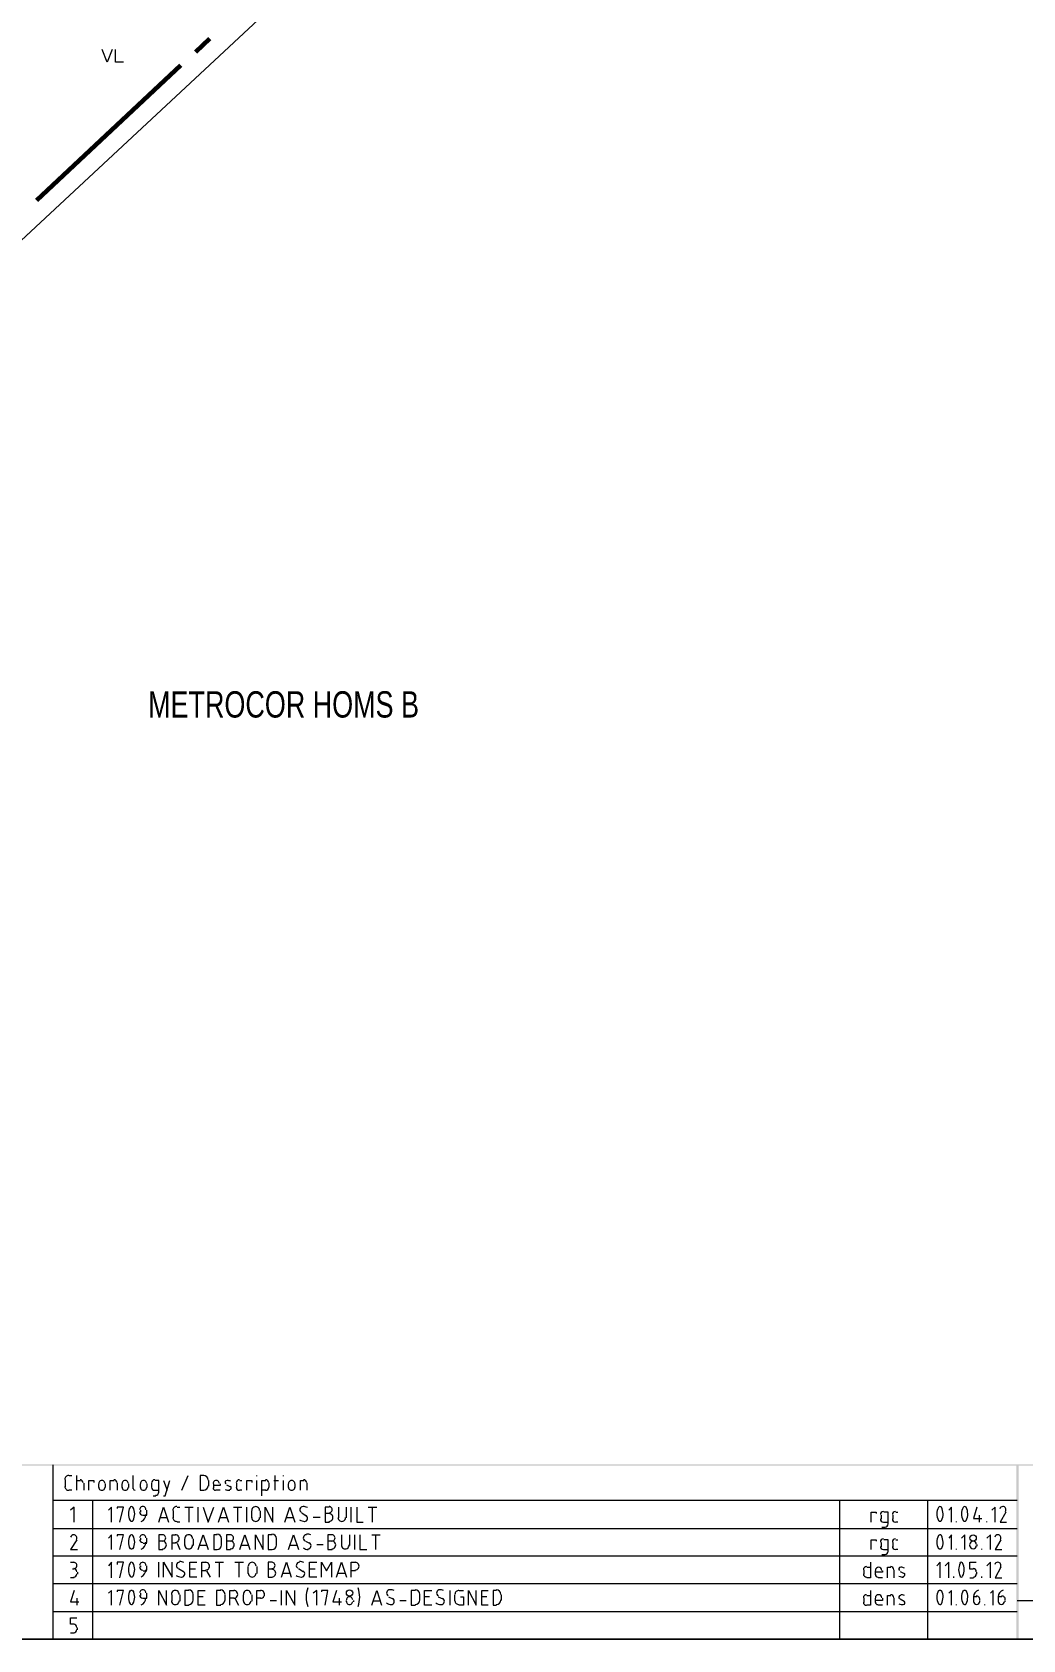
# Model space of a CAD drawing. Header units: millimetres. Extents: x 3.6 to 37.8, y 0.6 to 28.7.
# Drawn here: x 26.3 to 32.15, y 0.56 to 10.06 of the extents above; entities that cross this region are included whole.
import ezdxf

# ---------------------------------------------------------------- set-up
doc = ezdxf.new("R2010")
doc.units = ezdxf.units.MM
for name, color, linetype in [('PDF_0', 7, 'Continuous'), ('PDF_S102$BOUNDARY-NODE', 3, 'Continuous'), ('PDF_Text', 4, 'Continuous')]:
    doc.layers.add(name, color=color, linetype=linetype)
doc.layers.add('PDF_S102$SDU', color=157, linetype='Continuous', true_color=0x396472)
doc.styles.add('PDF Swis721 LtCn BT', font='swisscl.ttf')

msp = doc.modelspace()

# ---------------------------------------------------------------- linework, layer by layer
at = {"layer": 'PDF_0', "lineweight": 0, "const_width": 0.00834}
msp.add_lwpolyline([(37.81912, 0.56017), (37.81912, 28.6618), (3.62095, 28.6618), (3.62095, 0.56017)], close=True, dxfattribs=at)
at = {"layer": 'PDF_0', "lineweight": 9}
for points in [[(24.51265, 7.23217), (28.03213, 10.50979)], [(26.41834, 1.59016), (26.41834, 0.56017)], [(26.51425, 1.52761), (26.53093, 1.52761)], [(26.56012, 1.44004), (26.56012, 1.52761)], [(26.89372, 1.44838), (26.89372, 1.52761)], [(27.18145, 1.44004), (27.21898, 1.52761)], [(27.31072, 1.52761), (27.28987, 1.52761), (27.28987, 1.44004), (27.31072, 1.44004)], [(27.62347, 1.52344), (27.62347, 1.52761)], [(27.73189, 1.44004), (27.73189, 1.52761)], [(27.78193, 1.52344), (27.78193, 1.52761)], [(26.4934, 1.46089), (26.4934, 1.50259)], [(26.53093, 1.44004), (26.51425, 1.44004)], [(26.56012, 1.49842), (26.58097, 1.49842)], [(26.60182, 1.48174), (26.60182, 1.44004)], [(26.63101, 1.44004), (26.63101, 1.49842), (26.6602, 1.49842), (26.6602, 1.48591)], [(26.68939, 1.45672), (26.68939, 1.47757)], [(26.72692, 1.47757), (26.72692, 1.45672)], [(26.75611, 1.44004), (26.75611, 1.49842), (26.78113, 1.49842)], [(26.79781, 1.48174), (26.79781, 1.44004)], [(26.827, 1.45672), (26.827, 1.47757)], [(26.86453, 1.47757), (26.86453, 1.45672)], [(26.93542, 1.45672), (26.93542, 1.47757)], [(26.97295, 1.47757), (26.97295, 1.45672)], [(27.00214, 1.48174), (27.00214, 1.45672)], [(27.04384, 1.42753), (27.04384, 1.49842), (27.02299, 1.49842)], [(27.02299, 1.44004), (27.04384, 1.44004)], [(27.07303, 1.40668), (27.08137, 1.40668), (27.11056, 1.49842)], [(27.07303, 1.49842), (27.09388, 1.44004)], [(27.33991, 1.46506), (27.33991, 1.49842)], [(27.3691, 1.45255), (27.3691, 1.47757)], [(27.40663, 1.47757), (27.40663, 1.46923), (27.3691, 1.46923)], [(27.40663, 1.44004), (27.38161, 1.44004)], [(27.44416, 1.4734), (27.46918, 1.46089)], [(27.50671, 1.45672), (27.50671, 1.48174)], [(27.52339, 1.49842), (27.5359, 1.49842)], [(27.5359, 1.44004), (27.52339, 1.44004)], [(27.56509, 1.44004), (27.56509, 1.49842), (27.59428, 1.49842), (27.59428, 1.48591)], [(27.62347, 1.44004), (27.62347, 1.49842)], [(27.65266, 1.40668), (27.65266, 1.49842), (27.67768, 1.49842)], [(27.67768, 1.44004), (27.65266, 1.44004)], [(27.69436, 1.48174), (27.69436, 1.45672)], [(27.72355, 1.49842), (27.75274, 1.49842)], [(27.78193, 1.44004), (27.78193, 1.49842)], [(27.81112, 1.45672), (27.81112, 1.47757)], [(27.84865, 1.47757), (27.84865, 1.45672)], [(27.88201, 1.44004), (27.88201, 1.49842), (27.90286, 1.49842)], [(27.91954, 1.48174), (27.91954, 1.44004)], [(26.54344, 1.25239), (26.54344, 1.33996), (26.52259, 1.32328)], [(26.76445, 1.25239), (26.76445, 1.33996), (26.74777, 1.32328)], [(26.81449, 1.25239), (26.83534, 1.33996), (26.79781, 1.33996), (26.79781, 1.33162)], [(27.01048, 1.40668), (27.02716, 1.40668)], [(27.04384, 1.25239), (27.07303, 1.33996), (27.10222, 1.25239)], [(27.15226, 1.33996), (27.16894, 1.33996)], [(27.19813, 1.33996), (27.24817, 1.33996)], [(27.22315, 1.25239), (27.22315, 1.33996)], [(27.27736, 1.25239), (27.27736, 1.33996)], [(27.30655, 1.33996), (27.33574, 1.25239), (27.3691, 1.33996)], [(27.39829, 1.25239), (27.42748, 1.33996), (27.45667, 1.25239)], [(27.48586, 1.33996), (27.5359, 1.33996)], [(27.51088, 1.25239), (27.51088, 1.33996)], [(27.56509, 1.25239), (27.56509, 1.33996)], [(27.67351, 1.25239), (27.67351, 1.33996), (27.71938, 1.25239), (27.71938, 1.33996)], [(27.79027, 1.25239), (27.81946, 1.33996), (27.84865, 1.25239)], [(28.05298, 1.33996), (28.02796, 1.33996), (28.02796, 1.25239), (28.05298, 1.25239)], [(28.10719, 1.33996), (28.10719, 1.27741)], [(28.15306, 1.27741), (28.15306, 1.33996)], [(28.18225, 1.25239), (28.18225, 1.33996)], [(28.21561, 1.33996), (28.21561, 1.25239), (28.25314, 1.25239)], [(28.28233, 1.33996), (28.33237, 1.33996)], [(28.30735, 1.25239), (28.30735, 1.33996)], [(31.73092, 1.25239), (31.73092, 1.33996), (31.71424, 1.32328)], [(31.88104, 1.33996), (31.86019, 1.27324), (31.91023, 1.27324)], [(31.98946, 1.25239), (31.98946, 1.33996), (31.96861, 1.32328)], [(26.93542, 1.32328), (26.93542, 1.31077)], [(26.9521, 1.29409), (26.97295, 1.29409), (26.97295, 1.32328)], [(27.09388, 1.27741), (27.05218, 1.27741)], [(27.13141, 1.27741), (27.13141, 1.31911)], [(27.16894, 1.25239), (27.15226, 1.25239)], [(27.44833, 1.27741), (27.40663, 1.27741)], [(27.59428, 1.27741), (27.59428, 1.31911)], [(27.64432, 1.31911), (27.64432, 1.27741)], [(27.84031, 1.27741), (27.79861, 1.27741)], [(27.89035, 1.3066), (27.91537, 1.28992)], [(27.95707, 1.28158), (27.99877, 1.28158)], [(28.05298, 1.30243), (28.02796, 1.30243)], [(31.25554, 1.25239), (31.25554, 1.31077), (31.28473, 1.31077), (31.28473, 1.30243)], [(31.31392, 1.29409), (31.31392, 1.26907)], [(31.35562, 1.23988), (31.35562, 1.31077), (31.3306, 1.31077)], [(31.3306, 1.25239), (31.35562, 1.25239)], [(31.38481, 1.26907), (31.38481, 1.29409)], [(31.40149, 1.31077), (31.414, 1.31077)], [(31.414, 1.25239), (31.40149, 1.25239)], [(31.76011, 1.25239), (31.76011, 1.25656)], [(31.89355, 1.29409), (31.89355, 1.25239)], [(31.93942, 1.25239), (31.93942, 1.25656)], [(32.05201, 1.31077), (32.01865, 1.25239), (32.05618, 1.25239)], [(26.56012, 1.14814), (26.52259, 1.08976), (26.56429, 1.08976)], [(26.76445, 1.08976), (26.76445, 1.17733), (26.74777, 1.15648)], [(26.81449, 1.08976), (26.83534, 1.17733), (26.79781, 1.17733), (26.79781, 1.16899)], [(26.93542, 1.15648), (26.93542, 1.14814)], [(26.97295, 1.13146), (26.97295, 1.15648)], [(27.06886, 1.17733), (27.04384, 1.17733), (27.04384, 1.08976), (27.06886, 1.08976)], [(27.12307, 1.08976), (27.12307, 1.17733), (27.14392, 1.17733)], [(27.19813, 1.11478), (27.19813, 1.15231)], [(27.24817, 1.15231), (27.24817, 1.11478)], [(27.27736, 1.08976), (27.30655, 1.17733), (27.33574, 1.08976)], [(27.38995, 1.17733), (27.3691, 1.17733), (27.3691, 1.08976), (27.38995, 1.08976)], [(27.41497, 1.11478), (27.41497, 1.15231)], [(27.46918, 1.17733), (27.44416, 1.17733), (27.44416, 1.08976), (27.46918, 1.08976)], [(27.52339, 1.08976), (27.55258, 1.17733), (27.58177, 1.08976)], [(27.61513, 1.08976), (27.61513, 1.17733), (27.661, 1.08976), (27.661, 1.17733)], [(27.71521, 1.17733), (27.69019, 1.17733), (27.69019, 1.08976), (27.71521, 1.08976)], [(27.74023, 1.11478), (27.74023, 1.15231)], [(27.81112, 1.08976), (27.84031, 1.17733), (27.8695, 1.08976)], [(28.06966, 1.17733), (28.04464, 1.17733), (28.04464, 1.08976), (28.06966, 1.08976)], [(28.12387, 1.17733), (28.12387, 1.11478)], [(28.17391, 1.11478), (28.17391, 1.17733)], [(28.2031, 1.08976), (28.2031, 1.17733)], [(28.23229, 1.17733), (28.23229, 1.08976), (28.27399, 1.08976)], [(28.30318, 1.17733), (28.35322, 1.17733)], [(28.3282, 1.08976), (28.3282, 1.17733)], [(31.25554, 1.08976), (31.25554, 1.14814), (31.28473, 1.14814), (31.28473, 1.1398)], [(31.31809, 1.2232), (31.33894, 1.2232)], [(31.35562, 1.07725), (31.35562, 1.14814), (31.3306, 1.14814)], [(31.40149, 1.14814), (31.414, 1.14814)], [(31.73092, 1.08976), (31.73092, 1.17733), (31.71424, 1.15648)], [(31.81015, 1.08976), (31.81015, 1.17733), (31.7893, 1.15648)], [(31.96027, 1.08976), (31.96027, 1.17733), (31.93942, 1.15648)], [(32.02282, 1.14814), (31.98946, 1.08976), (32.02699, 1.08976)], [(26.9521, 1.12729), (26.97295, 1.12729)], [(27.06886, 1.1398), (27.04384, 1.1398)], [(27.14392, 1.12729), (27.12307, 1.12729)], [(27.15226, 1.12729), (27.16894, 1.08976)], [(27.3274, 1.11478), (27.2857, 1.11478)], [(27.46918, 1.1398), (27.44416, 1.1398)], [(27.57343, 1.11478), (27.53173, 1.11478)], [(27.86116, 1.11478), (27.81946, 1.11478)], [(27.9112, 1.1398), (27.93622, 1.12729)], [(27.97792, 1.11895), (28.01545, 1.11895)], [(28.06966, 1.1398), (28.04464, 1.1398)], [(31.31392, 1.13146), (31.31392, 1.10644)], [(31.31809, 1.06057), (31.33894, 1.06057)], [(31.3306, 1.08976), (31.35562, 1.08976)], [(31.38481, 1.10644), (31.38481, 1.13146)], [(31.414, 1.08976), (31.40149, 1.08976)], [(31.76011, 1.08976), (31.76011, 1.09393)], [(31.83934, 1.11061), (31.83934, 1.11895)], [(31.88104, 1.11895), (31.88104, 1.11061)], [(31.91023, 1.08976), (31.91023, 1.09393)], [(26.52259, 1.0147), (26.54344, 1.0147)], [(26.54344, 0.973), (26.5351, 0.973)], [(26.56429, 0.95632), (26.56429, 0.94381)], [(26.76445, 0.92296), (26.76445, 1.0147), (26.74777, 0.99385)], [(26.81449, 0.92296), (26.83534, 1.0147), (26.79781, 1.0147), (26.79781, 1.00219)], [(26.93542, 0.99385), (26.93542, 0.98551)], [(26.9521, 0.96466), (26.97295, 0.96466)], [(26.97295, 0.96883), (26.97295, 0.99385)], [(27.04384, 0.92713), (27.04384, 1.0147)], [(27.07303, 0.92713), (27.07303, 1.0147), (27.12307, 0.92713), (27.12307, 1.0147)], [(27.1606, 0.97717), (27.18979, 0.96049)], [(27.26902, 0.92713), (27.22732, 0.92713), (27.22732, 1.0147), (27.26902, 1.0147)], [(27.26068, 0.973), (27.22732, 0.973)], [(27.29821, 0.92713), (27.29821, 1.0147), (27.32323, 1.0147)], [(27.32323, 0.96466), (27.29821, 0.96466)], [(27.3274, 0.96466), (27.34825, 0.92713)], [(27.37744, 1.0147), (27.42748, 1.0147)], [(27.40246, 0.92713), (27.40246, 1.0147)], [(27.4942, 1.0147), (27.54424, 1.0147)], [(27.51922, 0.92713), (27.51922, 1.0147)], [(27.57343, 0.94798), (27.57343, 0.98968)], [(27.62347, 0.98968), (27.62347, 0.94798)], [(27.71521, 1.0147), (27.69019, 1.0147), (27.69019, 0.92713), (27.71521, 0.92713)], [(27.71521, 0.973), (27.69019, 0.973)], [(27.76942, 0.92713), (27.79861, 1.0147), (27.8278, 0.92713)], [(27.8695, 0.97717), (27.89869, 0.96049)], [(27.97792, 0.92713), (27.93622, 0.92713), (27.93622, 1.0147), (27.97792, 1.0147)], [(27.96958, 0.973), (27.93622, 0.973)], [(28.00711, 0.92713), (28.00711, 1.0147), (28.0363, 0.96466), (28.06549, 1.0147), (28.06549, 0.92713)], [(28.09468, 0.92713), (28.12387, 1.0147), (28.15306, 0.92713)], [(28.18225, 0.92713), (28.18225, 1.0147), (28.20727, 1.0147)], [(28.20727, 0.96466), (28.18225, 0.96466)], [(31.21384, 0.94381), (31.21384, 0.96883)], [(31.25137, 1.0147), (31.25137, 0.92296), (31.23052, 0.92296)], [(31.23052, 0.98551), (31.25137, 0.98551)], [(31.28056, 0.93964), (31.28056, 0.96466)], [(31.32226, 0.96466), (31.32226, 0.95632), (31.28056, 0.95632)], [(31.35145, 0.92296), (31.35145, 0.98551), (31.3723, 0.98551)], [(31.38898, 0.96883), (31.38898, 0.92296)], [(31.42651, 0.96049), (31.45153, 0.94798)], [(31.6642, 0.92296), (31.6642, 1.0147), (31.64335, 0.99385)], [(31.71424, 0.92296), (31.71424, 1.0147), (31.69339, 0.99385)], [(31.86019, 0.973), (31.83934, 0.973), (31.83934, 1.0147), (31.87687, 1.0147)], [(31.88104, 0.94381), (31.88104, 0.95632)], [(31.96027, 0.92296), (31.96027, 1.0147), (31.93942, 0.99385)], [(32.02282, 0.98551), (31.98946, 0.92296), (32.02699, 0.92296)], [(26.54344, 0.92296), (26.52259, 0.92296)], [(27.81946, 0.94798), (27.77776, 0.94798)], [(28.14472, 0.94798), (28.10302, 0.94798)], [(31.32226, 0.92296), (31.29724, 0.92296)], [(31.74343, 0.92296), (31.74343, 0.9313)], [(31.83934, 0.92296), (31.86019, 0.92296)], [(31.91023, 0.92296), (31.91023, 0.9313)], [(26.54344, 0.8479), (26.52259, 0.78118), (26.57263, 0.78118)], [(26.56012, 0.80203), (26.56012, 0.76033)], [(26.76445, 0.76033), (26.76445, 0.8479), (26.74777, 0.83122)], [(26.81449, 0.76033), (26.83534, 0.8479), (26.79781, 0.8479), (26.79781, 0.83956)], [(26.93542, 0.83122), (26.93542, 0.81871)], [(26.9521, 0.80203), (26.97295, 0.80203), (26.97295, 0.83122)], [(27.04384, 0.76033), (27.04384, 0.8479), (27.08971, 0.76033), (27.08971, 0.8479)], [(27.12307, 0.78535), (27.12307, 0.82288)], [(27.16894, 0.82288), (27.16894, 0.78535)], [(27.22315, 0.8479), (27.19813, 0.8479), (27.19813, 0.76033), (27.22315, 0.76033)], [(27.24817, 0.78952), (27.24817, 0.82288)], [(27.31906, 0.76033), (27.27736, 0.76033), (27.27736, 0.8479), (27.31906, 0.8479)], [(27.30655, 0.81037), (27.27736, 0.81037)], [(27.4108, 0.8479), (27.38578, 0.8479), (27.38578, 0.76033), (27.4108, 0.76033)], [(27.43582, 0.78952), (27.43582, 0.82288)], [(27.46501, 0.76033), (27.46501, 0.8479), (27.49003, 0.8479)], [(27.49003, 0.80203), (27.46501, 0.80203)], [(27.4942, 0.80203), (27.51505, 0.76033)], [(27.54424, 0.78535), (27.54424, 0.82288)], [(27.59428, 0.82288), (27.59428, 0.78535)], [(27.62347, 0.76033), (27.62347, 0.8479), (27.64849, 0.8479)], [(27.64849, 0.80203), (27.62347, 0.80203)], [(27.7027, 0.78952), (27.74023, 0.78952)], [(27.76942, 0.76033), (27.76942, 0.8479)], [(27.79861, 0.76033), (27.79861, 0.8479), (27.84865, 0.76033), (27.84865, 0.8479)], [(27.97792, 0.76033), (27.97792, 0.8479), (27.95707, 0.83122)], [(28.02796, 0.76033), (28.04464, 0.8479), (28.00711, 0.8479), (28.00711, 0.83956)], [(28.09468, 0.8479), (28.07383, 0.78118), (28.12387, 0.78118)], [(28.11136, 0.80203), (28.11136, 0.76033)], [(28.15306, 0.78118), (28.15306, 0.78952)], [(28.19476, 0.78952), (28.19476, 0.78118)], [(28.30318, 0.76033), (28.33237, 0.8479), (28.36156, 0.76033)], [(28.35322, 0.78535), (28.31152, 0.78535)], [(28.40326, 0.81037), (28.42828, 0.79786)], [(28.46998, 0.78952), (28.50751, 0.78952)], [(28.56172, 0.8479), (28.5367, 0.8479), (28.5367, 0.76033), (28.56172, 0.76033)], [(28.58674, 0.78952), (28.58674, 0.82288)], [(28.65763, 0.76033), (28.61593, 0.76033), (28.61593, 0.8479), (28.65763, 0.8479)], [(28.64512, 0.81037), (28.61593, 0.81037)], [(28.69516, 0.81037), (28.72435, 0.79786)], [(28.76605, 0.76033), (28.76605, 0.8479)], [(28.79524, 0.78535), (28.79524, 0.82288)], [(28.82026, 0.8479), (28.84528, 0.8479)], [(28.8286, 0.81037), (28.84528, 0.81037), (28.84528, 0.76033), (28.82026, 0.76033)], [(28.87447, 0.76033), (28.87447, 0.8479), (28.92034, 0.76033), (28.92034, 0.8479)], [(28.99123, 0.76033), (28.9537, 0.76033), (28.9537, 0.8479), (28.99123, 0.8479)], [(28.98289, 0.81037), (28.9537, 0.81037)], [(29.04127, 0.8479), (29.02042, 0.8479), (29.02042, 0.76033), (29.04127, 0.76033)], [(29.07046, 0.78952), (29.07046, 0.82288)], [(31.21384, 0.77701), (31.21384, 0.80203)], [(31.25137, 0.8479), (31.25137, 0.76033), (31.23052, 0.76033)], [(31.23052, 0.81871), (31.25137, 0.81871)], [(31.28056, 0.77701), (31.28056, 0.80203)], [(31.32226, 0.80203), (31.32226, 0.78952), (31.28056, 0.78952)], [(31.35145, 0.76033), (31.35145, 0.81871), (31.3723, 0.81871)], [(31.38898, 0.80203), (31.38898, 0.76033)], [(31.42651, 0.79786), (31.45153, 0.78535)], [(31.73092, 0.76033), (31.73092, 0.8479), (31.71424, 0.83122)], [(31.76011, 0.76033), (31.76011, 0.7645)], [(31.88104, 0.81037), (31.86019, 0.81037), (31.86019, 0.78118)], [(31.89772, 0.78118), (31.89772, 0.78952)], [(31.92691, 0.76033), (31.92691, 0.7645)], [(31.97695, 0.76033), (31.97695, 0.8479), (31.96027, 0.83122)], [(32.02699, 0.81037), (32.00614, 0.81037), (32.00614, 0.78118)], [(32.04784, 0.78118), (32.04784, 0.78952)], [(26.54344, 0.64774), (26.52259, 0.64774), (26.52259, 0.68527), (26.56012, 0.68527)], [(31.32226, 0.76033), (31.29724, 0.76033)], [(26.52259, 0.5977), (26.54344, 0.5977)], [(26.56429, 0.61438), (26.56429, 0.62689)]]:
    msp.add_lwpolyline(points, dxfattribs=at)
for points in [[(27.47018, 1.49348, 0.0944745), (27.44808, 1.49839, 0.7874404), (27.44102, 1.47897)], [(27.9225, 1.33907, 0.0944733), (27.89722, 1.34413, 0.7874153), (27.88812, 1.30863)], [(32.04916, 1.31542, 0.5905437), (32.03342, 1.34413, 0.3385617), (32.01518, 1.33045)], [(26.55727, 1.14862, 0.5905159), (26.54153, 1.17733, 0.3385788), (26.52329, 1.16365)], [(26.89235, 1.09501, 0.2519678), (26.89167, 1.17311, 0.5039496), (26.87424, 1.17208, 0.251967), (26.87424, 1.09501)], [(27.06677, 1.09393, 1.0000044), (27.06677, 1.1398, 1.0000096), (27.06677, 1.17733)], [(27.46709, 1.09393, 1.0000044), (27.46709, 1.1398, 1.0000096), (27.46709, 1.17733)], [(28.06757, 1.09393, 1.0000044), (28.06757, 1.1398, 1.0000096), (28.06757, 1.17733)], [(31.67117, 1.09501, 0.2519581), (31.67049, 1.17311, 0.5039763), (31.65306, 1.17208, 0.2519572), (31.65306, 1.09501)], [(32.01997, 1.14862, 0.5905437), (32.00423, 1.17733, 0.3385617), (31.98599, 1.16365)], [(26.56012, 0.95841, 0.4142192), (26.54135, 0.97717, 1.0000096), (26.54135, 1.0147)], [(31.45253, 0.98057, 0.0944758), (31.43043, 0.98548, 0.7874291), (31.42337, 0.96606)], [(31.77884, 0.93135, 0.5039763), (31.79627, 0.93238, 0.2519583), (31.79559, 1.01048, 0.5039763), (31.77884, 1.01048)], [(32.01997, 0.98599, 0.5905451), (32.00423, 1.0147, 0.3385624), (31.98599, 1.00102)], [(26.87424, 0.84682, 0.2519671), (26.87424, 0.76975, 0.5039496), (26.89167, 0.76872, 0.2519679), (26.89235, 0.84682)], [(28.43541, 0.84701, 0.0944709), (28.41013, 0.85207, 0.7874122), (28.40103, 0.81657)], [(31.41975, 0.76952, 0.1417267), (31.44537, 0.7645, 0.7874161), (31.44994, 0.78425)], [(31.65306, 0.84682, 0.2519574), (31.65306, 0.76975, 0.5039763), (31.67049, 0.76872, 0.2519582), (31.67117, 0.84682)], [(31.79901, 0.84682, 0.2519574), (31.79901, 0.76975, 0.5039763), (31.81644, 0.76872, 0.2519582), (31.81712, 0.84682)]]:
    msp.add_lwpolyline(points, format="xyb", dxfattribs=at)
at = {"layer": 'PDF_0', "color": 8, "lineweight": 0, "true_color": 0x7f7f7f}
for points in [[(26.41834, 1.38166), (32.11873, 1.38166)], [(26.65186, 1.38166), (26.65186, 0.56017)], [(31.06789, 1.38166), (31.06789, 0.56017)], [(31.58914, 1.38166), (31.58914, 0.56017)], [(26.41834, 1.21486), (32.11873, 1.21486)], [(26.41834, 1.05223), (32.11873, 1.05223)], [(26.41834, 0.8896), (32.11873, 0.8896)], [(32.11873, 0.78952), (37.81912, 0.78952)], [(26.41834, 0.7228), (32.11873, 0.7228)]]:
    msp.add_lwpolyline(points, dxfattribs=at)
at = {"layer": 'PDF_0', "lineweight": 9}
for points in [[(26.89235, 1.26181, 0.2519678), (26.89167, 1.33991, 0.5039496), (26.87424, 1.33888, 0.251967), (26.87424, 1.26181, 0.5039496)], [(31.67117, 1.26181, 0.2519581), (31.67049, 1.33991, 0.5039763), (31.65306, 1.33888, 0.2519572), (31.65306, 1.26181, 0.5039763)], [(31.81712, 1.26181, 0.2519581), (31.81644, 1.33991, 0.5039763), (31.79901, 1.33888, 0.2519572), (31.79901, 1.26181, 0.5039763)], [(26.89235, 0.93238, 0.2519681), (26.89167, 1.01048, 0.5039496), (26.87424, 1.00945, 0.2519673), (26.87424, 0.93238, 0.5039496)]]:
    msp.add_lwpolyline(points, format="xyb", close=True, dxfattribs=at)
for centre, radius in [((31.8581, 1.15856), 0.01877), ((28.17183, 0.83331), 0.01876)]:
    msp.add_circle(centre, radius, dxfattribs=at)
for centre, radius, start, end in [((26.51216, 1.50468), 0.02293, 89.999748, 180.000252), ((27.30863, 1.5005), 0.02711, 0.000123, 89.999877), ((26.51216, 1.46297), 0.02293, 179.999748, 270.000252), ((26.57889, 1.48383), 0.01876, 359.999452, 90.000548), ((26.70816, 1.47966), 0.01876, 359.999452, 180.000548), ((26.70815, 1.4588), 0.01876, 179.999452, 0.000548), ((26.77905, 1.48383), 0.01876, 359.999452, 90.000548), ((26.84577, 1.47966), 0.01876, 359.999452, 180.000548), ((26.84576, 1.4588), 0.01876, 179.999452, 0.000548), ((26.90415, 1.45047), 0.01043, 180.001375, 269.998625), ((26.95419, 1.47966), 0.01876, 359.999452, 180.000548), ((26.95418, 1.4588), 0.01876, 179.999452, 0.000548), ((27.0209, 1.48383), 0.01876, 89.999452, 180.000548), ((27.0209, 1.4588), 0.01876, 179.999452, 270.000548), ((27.02508, 1.42961), 0.01876, 269.999452, 0.000548), ((27.30863, 1.46715), 0.02711, 270.000123, 359.999877), ((27.3837, 1.47966), 0.01876, 359.999452, 180.000548), ((27.37952, 1.45463), 0.01459, 179.998776, 270.001224), ((27.45875, 1.488), 0.04796, 243.562023, 275.827883), ((27.46292, 1.45464), 0.01043, 270.526711, 63.392258), ((27.5213, 1.48383), 0.01876, 89.999452, 180.000548), ((27.5213, 1.4588), 0.01876, 179.999452, 270.000548), ((27.6756, 1.48383), 0.01876, 359.999452, 90.000548), ((27.6756, 1.4588), 0.01876, 269.999452, 0.000548), ((27.82989, 1.47966), 0.01876, 359.999452, 180.000548), ((27.82988, 1.4588), 0.01876, 179.999452, 0.000548), ((27.90078, 1.48383), 0.01876, 359.999452, 90.000548), ((26.95002, 1.32537), 0.01876, 359.999452, 180.000548), ((27.15017, 1.3212), 0.02293, 89.999748, 180.000252), ((27.61722, 1.3212), 0.02293, 359.999748, 180.000252), ((28.0509, 1.32536), 0.01876, 269.999452, 90.000548), ((26.95001, 1.31285), 0.01876, 179.999452, 270.000548), ((26.92499, 1.29618), 0.04379, 289.001744, 359.999749), ((27.15017, 1.27949), 0.02293, 179.999748, 270.000252), ((27.61721, 1.27949), 0.02293, 179.999748, 0.000252), ((27.90911, 1.31285), 0.05629, 235.430281, 267.698759), ((27.90495, 1.27532), 0.01876, 270.241734, 63.111474), ((28.0509, 1.27949), 0.02293, 269.999748, 90.000252), ((28.12595, 1.27949), 0.02293, 179.999748, 0.000252), ((31.32852, 1.29617), 0.01877, 90.00043, 179.99957), ((31.32852, 1.27116), 0.01877, 180.00043, 269.99957), ((31.33685, 1.24197), 0.01877, 270.00043, 359.99957), ((31.39941, 1.29617), 0.01877, 90.00043, 179.99957), ((31.39941, 1.27116), 0.01877, 180.00043, 269.99957), ((26.95002, 1.15857), 0.01876, 359.999452, 180.000548), ((26.95001, 1.15022), 0.01876, 179.999452, 270.000548), ((27.14184, 1.15439), 0.02293, 269.999748, 90.000252), ((27.22107, 1.1544), 0.02293, 359.999748, 180.000252), ((27.38786, 1.15439), 0.02711, 0.000123, 89.999877), ((27.71312, 1.15439), 0.02711, 0.000123, 89.999877), ((27.91745, 1.15857), 0.01876, 90.241734, 243.111474), ((27.91745, 1.11269), 0.06881, 67.895902, 89.483506), ((31.32852, 1.13354), 0.01877, 90.00043, 179.99957), ((31.39941, 1.13354), 0.01877, 90.00043, 179.99957), ((26.88329, 1.10436), 0.01043, 216.508399, 323.491601), ((26.92499, 1.13355), 0.04379, 289.001744, 359.999749), ((27.22106, 1.11686), 0.02293, 179.999748, 0.000252), ((27.38786, 1.11687), 0.02711, 270.000123, 359.999877), ((27.71312, 1.11687), 0.02711, 270.000123, 359.999877), ((27.92996, 1.14605), 0.05629, 235.430281, 267.698759), ((27.9258, 1.11269), 0.01876, 270.241734, 63.111474), ((28.1468, 1.11686), 0.02293, 179.999748, 0.000252), ((31.32852, 1.10853), 0.01877, 180.00043, 269.99957), ((31.33685, 1.07934), 0.01877, 270.00043, 359.99957), ((31.39941, 1.10853), 0.01877, 180.00043, 269.99957), ((31.66211, 1.10435), 0.01042, 216.505959, 323.494041), ((31.8581, 1.12103), 0.01877, 0.00043, 179.99957), ((31.85811, 1.1127), 0.01877, 180.00043, 359.99957), ((26.95002, 0.99594), 0.01876, 359.999452, 180.000548), ((26.95001, 0.98759), 0.01876, 179.999452, 270.000548), ((26.92499, 0.97092), 0.04379, 289.001781, 359.999712), ((27.16685, 0.99593), 0.01877, 90.24207, 243.111373), ((27.16685, 0.95006), 0.06881, 67.89626, 89.48333), ((27.17937, 0.9459), 0.01877, 270.24207, 63.111373), ((27.32115, 0.99176), 0.02293, 269.999748, 90.000252), ((27.59637, 0.99177), 0.02293, 359.999748, 180.000252), ((27.71313, 0.99593), 0.01876, 269.999452, 90.000548), ((27.71313, 0.95006), 0.02293, 269.999748, 90.000252), ((27.87575, 0.99593), 0.01877, 90.24207, 243.111373), ((27.87575, 0.95006), 0.06881, 67.89626, 89.48333), ((27.88827, 0.9459), 0.01877, 270.24207, 63.111373), ((28.20519, 0.99176), 0.02293, 269.999748, 90.000252), ((31.22844, 0.97091), 0.01877, 90.00043, 179.99957), ((31.29932, 0.96674), 0.01877, 0.00043, 179.99957), ((31.37021, 0.97091), 0.01877, 0.00043, 89.99957), ((31.44527, 0.94173), 0.01043, 270.526518, 63.396379), ((31.85394, 0.97092), 0.08132, 151.71649, 208.28351), ((31.8581, 0.9584), 0.01877, 0.00043, 89.99957), ((26.54136, 0.94589), 0.01876, 269.999452, 0.000548), ((27.17936, 0.98342), 0.05629, 235.430109, 267.698786), ((27.59636, 0.95006), 0.02293, 179.999748, 0.000252), ((27.88826, 0.98342), 0.05629, 235.430109, 267.698786), ((28.07175, 0.80828), 0.15638, 159.472923, 200.527077), ((28.07591, 0.80828), 0.15638, 339.472923, 20.527077), ((31.22844, 0.9459), 0.01877, 180.00043, 269.99957), ((31.29516, 0.94173), 0.0146, 180.000139, 269.999861), ((31.44111, 0.97509), 0.04796, 243.561604, 275.828335), ((31.8581, 0.9459), 0.01877, 270.00043, 359.99957), ((26.8833, 0.83747), 0.01043, 36.508399, 143.491601), ((26.95002, 0.83331), 0.01876, 359.999452, 180.000548), ((26.95001, 0.82079), 0.01876, 179.999452, 270.000548), ((26.92499, 0.80412), 0.04379, 289.001744, 359.999749), ((27.14184, 0.82497), 0.02293, 359.999748, 180.000252), ((27.14183, 0.78743), 0.02293, 179.999748, 0.000252), ((27.22106, 0.82496), 0.02711, 0.000066, 89.999934), ((27.22106, 0.79161), 0.02711, 270.000066, 359.999934), ((27.40871, 0.82496), 0.02711, 0.000066, 89.999934), ((27.40871, 0.79161), 0.02711, 270.000066, 359.999934), ((27.48795, 0.82496), 0.02293, 269.999748, 90.000252), ((27.56718, 0.82497), 0.02293, 359.999748, 180.000252), ((27.56717, 0.78743), 0.02293, 179.999748, 0.000252), ((27.64641, 0.82496), 0.02293, 269.999748, 90.000252), ((28.17183, 0.79161), 0.01876, 359.999452, 180.000548), ((28.17182, 0.78326), 0.01876, 179.999452, 0.000548), ((28.42202, 0.82079), 0.05629, 235.430388, 267.698652), ((28.41786, 0.78327), 0.01877, 270.24207, 63.111373), ((28.55963, 0.82496), 0.02711, 0.000066, 89.999934), ((28.55963, 0.79161), 0.02711, 270.000066, 359.999934), ((28.71392, 0.82079), 0.05629, 235.430388, 267.698652), ((28.70558, 0.8333), 0.01877, 90.24207, 243.111373), ((28.70141, 0.78326), 0.06881, 67.89626, 89.48333), ((28.71393, 0.78327), 0.01877, 270.24207, 63.111373), ((28.81817, 0.82497), 0.02293, 89.999748, 180.000252), ((28.81817, 0.78743), 0.02293, 179.999748, 270.000252), ((29.03918, 0.82496), 0.02711, 0.000066, 89.999934), ((29.03918, 0.79161), 0.02711, 270.000066, 359.999934), ((31.22844, 0.80411), 0.01877, 90.00043, 179.99957), ((31.22844, 0.7791), 0.01877, 180.00043, 269.99957), ((31.29932, 0.80411), 0.01877, 0.00043, 179.99957), ((31.29516, 0.7791), 0.0146, 180.000244, 269.999756), ((31.37021, 0.80411), 0.01877, 0.00043, 89.99957), ((31.42859, 0.80828), 0.01042, 87.038659, 239.91075), ((31.42859, 0.76242), 0.06046, 66.675952, 88.264144), ((31.66212, 0.83748), 0.01042, 36.505959, 143.494041), ((31.80807, 0.83748), 0.01042, 36.505959, 143.494041), ((31.87896, 0.78327), 0.01877, 180.00043, 359.99957), ((31.90398, 0.80828), 0.04379, 109.814, 176.444913), ((31.87895, 0.79577), 0.01877, 352.234448, 97.76696), ((32.02491, 0.78327), 0.01877, 180.00043, 359.99957), ((32.04993, 0.80828), 0.04379, 109.814, 176.444913), ((32.02907, 0.79577), 0.01877, 352.234448, 97.76696), ((26.54136, 0.62898), 0.01876, 359.999452, 90.000548), ((26.54136, 0.61646), 0.01876, 269.999452, 0.000548)]:
    msp.add_arc(centre, radius, start, end, dxfattribs=at)
at = {"layer": 'PDF_0', "transparency": 33554559}
for points in [[(3.62095, 1.59433), (3.62095, 1.58599), (37.81912, 1.59433)], [(3.62095, 1.58599), (37.81912, 1.59433), (37.81912, 1.58599)], [(32.12707, 1.59016), (32.11456, 1.59016), (32.12707, 0.56017)], [(32.11456, 1.59016), (32.12707, 0.56017), (32.11456, 0.56017)]]:
    msp.add_solid(points, dxfattribs=at)
at = {"layer": 'PDF_S102$BOUNDARY-NODE', "lineweight": 60}
for points in [[(27.34408, 10.0219), (27.26068, 9.94267)], [(27.17311, 9.86344), (26.32243, 9.06697)]]:
    msp.add_lwpolyline(points, dxfattribs=at)
at = {"layer": 'PDF_S102$SDU', "lineweight": 0}
for points in [[(26.76862, 9.95935), (26.73943, 9.88429), (26.71024, 9.95935)], [(26.83534, 9.88429), (26.78947, 9.88429), (26.78947, 9.95935)]]:
    msp.add_lwpolyline(points, dxfattribs=at)

# ---------------------------------------------------------------- texts
at = {"layer": 'PDF_Text', "insert": (26.98129, 6.00695), "char_height": 0.1553631, "attachment_point": 7, "style": 'PDF Swis721 LtCn BT'}
msp.add_mtext('METROCOR HOMS B', dxfattribs=at)

doc.saveas('drawing.dxf')
